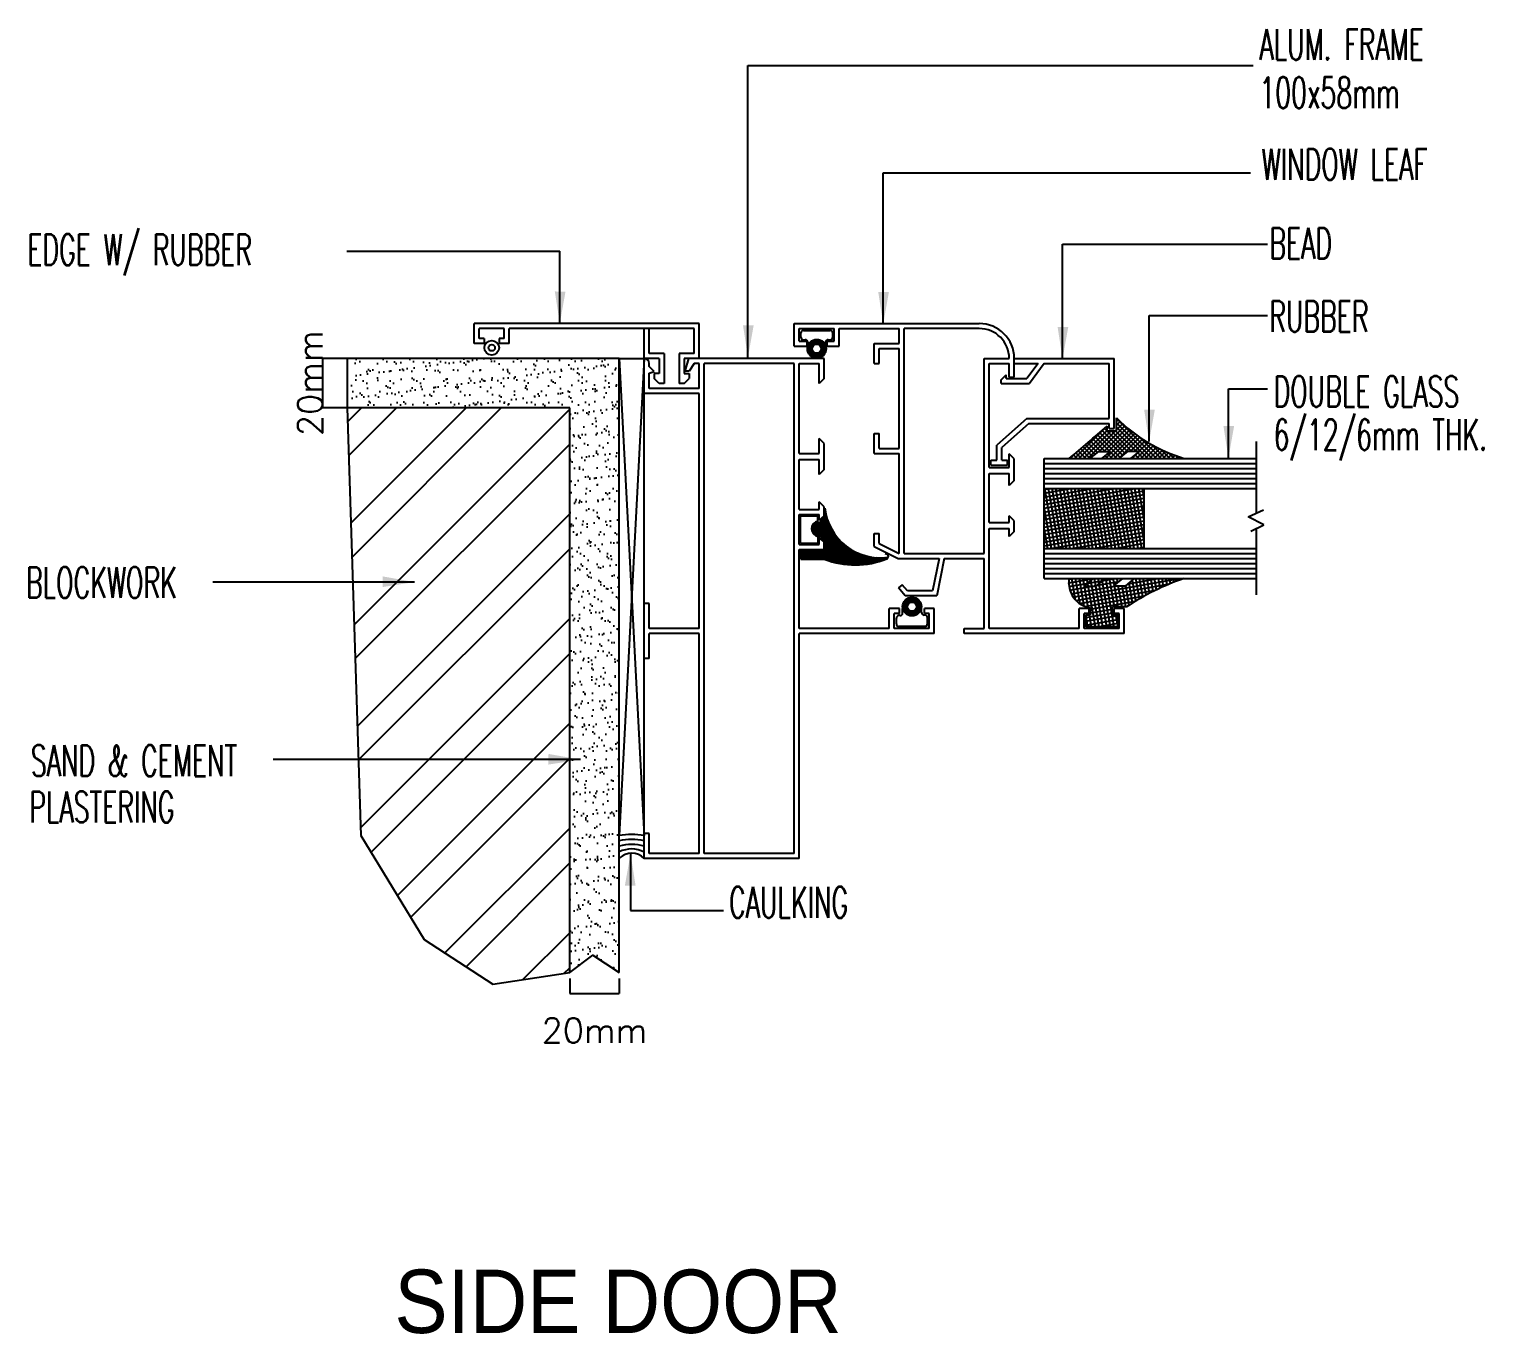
# Model space of a CAD drawing. Extents: x -1710 to 74306, y 106176 to 135285.
# Drawn here: x 61594 to 67485, y 109780 to 115066 of the extents above; entities that cross this region are included whole.
import ezdxf

# ---------------------------------------------------------------- set-up
doc = ezdxf.new("R2010")
doc.units = 0
doc.header["$LTSCALE"] = 1000
doc.header["$MEASUREMENT"] = 0
doc.header["$PDMODE"] = 34
doc.layers.get('0').update_dxf_attribs({"linetype": 'CONTINUOUS'})
doc.layers.get('DEFPOINTS').update_dxf_attribs({"linetype": 'CONTINUOUS'})
for name, color, linetype in [('DIM', 11, 'CONTINUOUS'), ('F-NOTE', 2, 'CONTINUOUS'), ('Hatch', 11, 'CONTINUOUS'), ('TXT1', 2, 'CONTINUOUS'), ('WIN', 2, 'CONTINUOUS')]:
    doc.layers.add(name, color=color, linetype=linetype)
doc.styles.add('BR', font='BR.SHX')
doc.styles.add('ROMANS', font='ROMANS.SHX', dxfattribs={"height": 100})
doc.styles.add('TTXT', font='swisse.ttf', dxfattribs={"width": 0.6})
doc.dimstyles.new('R', dxfattribs={"dimscale": 0, "dimtxt": 0.275, "dimasz": 0.08, "dimexe": 0.05, "dimexo": 0.05, "dimgap": 0.04, "dimtad": 1, "dimdec": 0, "dimlfac": 1000, "dimzin": 0, "dimdsep": 46, "dimtxsty": 'BR', "dimblk1": 'ARCHTICK', "dimblk2": 'ARCHTICK', "dimsah": 1, "dimcen": 0.3, "dimdle": 0.05, "dimclrd": 4, "dimclre": 4, "dimclrt": 7, "dimadec": 0, "dimazin": 0, "dimtfac": 1.5, "dimtdec": 4, "dimtofl": 0, "dimtmove": 2, "dimatfit": 3, "dimldrblk": 'ARCHTICK', "dimfxl": 0, "dimtolj": 1, "dimtzin": 0, "dimarcsym": 0})
pattern_1 = [(10, (16031.868, 152451.228), (-2.6047227, 14.7721163), []), (100, (16031.868, 152451.228), (-14.7721163, -2.6047227), [])]

# ---------------------------------------------------------------- blocks, each defined once
blk = doc.blocks.new('_ARCHTICK')
at = {"color": 0, "linetype": 'ByBlock', "const_width": 0.15}
blk.add_lwpolyline([(-0.5, -0.5), (0.5, 0.5)], dxfattribs=at)
blk = doc.blocks.new('*D105')
at = {"layer": 'DEFPOINTS', "color": 0}
for p in [(63783.6, 111219.1), (63983.6, 111219.1), (63983.6, 111159.1)]:
    blk.add_point(p, dxfattribs=at)
at = {"layer": 'DIM', "color": 4, "lineweight": -2}
for p, q in [((63783.6, 111219.1), (63783.6, 111159.1)), ((63983.6, 111219.1), (63983.6, 111159.1)), ((63783.6, 111159.1), (63983.7, 111159.1))]:
    blk.add_line(p, q, dxfattribs=at)
at = {"layer": 'DIM', "color": 4, "lineweight": -2, "xscale": 0.08, "yscale": 0.08, "zscale": 0.08, "rotation": 180}
blk.add_blockref('_ARCHTICK', (63783.6, 111159.1), dxfattribs=at)
at = {"layer": 'DIM', "color": 4, "lineweight": -2, "xscale": 0.08, "yscale": 0.08, "zscale": 0.08}
blk.add_blockref('_ARCHTICK', (63983.6, 111159.1), dxfattribs=at)
at = {"layer": 'DIM', "color": 7, "insert": (63883.6, 111009), "char_height": 100, "attachment_point": 5, "style": 'ROMANS'}
blk.add_mtext('\\A1;20mm', dxfattribs=at)
blk = doc.blocks.new('*D106')
at = {"layer": 'DEFPOINTS', "color": 0}
for p in [(62882.1, 113731.1), (62781.8, 113531.1), (62882.1, 113531.1)]:
    blk.add_point(p, dxfattribs=at)
at = {"layer": 'DIM', "color": 4, "lineweight": -2}
for p, q in [((62781.8, 113731.2), (62781.8, 113531.1)), ((62882, 113731.1), (62781.8, 113731.1)), ((62882, 113531.1), (62781.8, 113531.1))]:
    blk.add_line(p, q, dxfattribs=at)
at = {"layer": 'DIM', "color": 4, "lineweight": -2, "xscale": 0.08, "yscale": 0.08, "zscale": 0.08}
for p, rotation in [((62781.8, 113731.1), 90), ((62781.8, 113531.1), 270)]:
    blk.add_blockref('_ARCHTICK', p, dxfattribs=dict(at, rotation=rotation))
at = {"layer": 'DIM', "color": 7, "insert": (62731.7, 113631.1), "char_height": 100, "attachment_point": 5, "rotation": 90, "style": 'ROMANS'}
blk.add_mtext('\\A1;20mm', dxfattribs=at)
blk = doc.blocks.new('*X96')
at = {"color": 0}
for p, q in [((326.05319, 435.46099), (326.05513, 435.46293)), ((326.05319, 435.46117), (326.05495, 435.46293)), ((326.05522, 435.45919), (326.05319, 435.46121)), ((326.05505, 435.45918), (326.05319, 435.46104)), ((326.0532, 435.46083), (326.05529, 435.46292)), ((326.05486, 435.45919), (326.0532, 435.46085)), ((326.05321, 435.46137), (326.05475, 435.46291)), ((326.05537, 435.45921), (326.05321, 435.46137)), ((326.05323, 435.46068), (326.05544, 435.46289)), ((326.05552, 435.45924), (326.05324, 435.46151)), ((326.05465, 435.45923), (326.05324, 435.46064)), ((326.05326, 435.46054), (326.05559, 435.46286)), ((326.05327, 435.4616), (326.05452, 435.46285)), ((326.05424, 435.4607), (326.05328, 435.46165)), ((326.05331, 435.4604), (326.05419, 435.46129)), ((326.05417, 435.46094), (326.05333, 435.46178)), ((326.05336, 435.46028), (326.05416, 435.46108)), ((326.05339, 435.4619), (326.05422, 435.46274)), ((326.05417, 435.46112), (326.05339, 435.4619)), ((326.05342, 435.46016), (326.05417, 435.46092)), ((326.05419, 435.46128), (326.05345, 435.46202)), ((326.05348, 435.46005), (326.05421, 435.46078)), ((326.05423, 435.46141), (326.05352, 435.46212)), ((326.05355, 435.45994), (326.05426, 435.46065)), ((326.05429, 435.46153), (326.0536, 435.46222)), ((326.05363, 435.45985), (326.05433, 435.46054)), ((326.05437, 435.46163), (326.05368, 435.46232)), ((326.05445, 435.46172), (326.05376, 435.46241)), ((326.05455, 435.4618), (326.05386, 435.46249)), ((326.05466, 435.46186), (326.05396, 435.46257)), ((326.05479, 435.46192), (326.05406, 435.46264)), ((326.05493, 435.46195), (326.05417, 435.46271)), ((326.0551, 435.46196), (326.05429, 435.46277)), ((326.05531, 435.46192), (326.05442, 435.46282)), ((326.05687, 435.46054), (326.05455, 435.46286)), ((326.05462, 435.45924), (326.05689, 435.46151)), ((326.0569, 435.46069), (326.05469, 435.4629)), ((326.05476, 435.45921), (326.05692, 435.46136)), ((326.05483, 435.46193), (326.05572, 435.46282)), ((326.05693, 435.46084), (326.05484, 435.46292)), ((326.05492, 435.45919), (326.05693, 435.4612)), ((326.05694, 435.461), (326.05501, 435.46293)), ((326.05504, 435.46196), (326.05584, 435.46276)), ((326.05509, 435.45918), (326.05694, 435.46103)), ((326.05694, 435.46118), (326.05519, 435.46293)), ((326.0552, 435.46195), (326.05596, 435.4627)), ((326.05528, 435.45919), (326.05693, 435.46084)), ((326.05535, 435.46191), (326.05607, 435.46264)), ((326.05691, 435.46138), (326.05539, 435.46291)), ((326.05547, 435.46186), (326.05618, 435.46257)), ((326.05549, 435.45923), (326.05689, 435.46063)), ((326.05558, 435.46179), (326.05628, 435.46249)), ((326.05685, 435.46162), (326.05562, 435.46285)), ((326.05568, 435.46172), (326.05637, 435.46241)), ((326.05576, 435.46162), (326.05646, 435.46232)), ((326.0565, 435.45985), (326.0558, 435.46055)), ((326.05584, 435.46152), (326.05654, 435.46222)), ((326.05658, 435.45995), (326.05587, 435.46066)), ((326.05588, 435.46068), (326.05685, 435.46164)), ((326.0559, 435.4614), (326.05661, 435.46212)), ((326.05673, 435.46192), (326.05592, 435.46273)), ((326.05665, 435.46005), (326.05592, 435.46078)), ((326.05682, 435.46041), (326.05593, 435.4613)), ((326.05594, 435.46127), (326.05668, 435.46201)), ((326.05671, 435.46017), (326.05595, 435.46093)), ((326.05596, 435.46111), (326.05674, 435.46189)), ((326.05596, 435.46093), (326.0568, 435.46177)), ((326.05677, 435.46028), (326.05596, 435.46109)), ((326.05439, 435.45931), (326.05331, 435.46038)), ((326.05402, 435.4595), (326.0535, 435.46002)), ((326.05372, 435.45975), (326.05441, 435.46044)), ((326.05381, 435.45967), (326.0545, 435.46036)), ((326.0539, 435.45959), (326.0546, 435.46029)), ((326.054, 435.45951), (326.05472, 435.46023)), ((326.05411, 435.45944), (326.05485, 435.46018)), ((326.05423, 435.45938), (326.05501, 435.46016)), ((326.05435, 435.45932), (326.05519, 435.46017)), ((326.05448, 435.45928), (326.05544, 435.46024)), ((326.05566, 435.45928), (326.0547, 435.46023)), ((326.05579, 435.45933), (326.05495, 435.46017)), ((326.05591, 435.45938), (326.05513, 435.46016)), ((326.05602, 435.45944), (326.05528, 435.46018)), ((326.05613, 435.45951), (326.05541, 435.46023)), ((326.05623, 435.45959), (326.05553, 435.46029)), ((326.05633, 435.45967), (326.05563, 435.46036)), ((326.05642, 435.45976), (326.05573, 435.46045)), ((326.05575, 435.45931), (326.05681, 435.46037)), ((326.05613, 435.45952), (326.05661, 435.45999))]:
    blk.add_line(p, q, dxfattribs=at)
blk = doc.blocks.new('*X97')
at = {"color": 0}
for p, q in [((326.10477, 435.44204), (326.10661, 435.44388)), ((326.10477, 435.44187), (326.10678, 435.44387)), ((326.10478, 435.44223), (326.10642, 435.44386)), ((326.10479, 435.44171), (326.10694, 435.44385)), ((326.10482, 435.44156), (326.10708, 435.44382)), ((326.10482, 435.44245), (326.1062, 435.44382)), ((326.10491, 435.44271), (326.10594, 435.44374)), ((326.10582, 435.44235), (326.1051, 435.44307)), ((326.10513, 435.44311), (326.10554, 435.44351)), ((326.10588, 435.44247), (326.10518, 435.44317)), ((326.10595, 435.44257), (326.10526, 435.44326)), ((326.10604, 435.44266), (326.10535, 435.44335)), ((326.10613, 435.44274), (326.10544, 435.44344)), ((326.10625, 435.44281), (326.10554, 435.44351)), ((326.10637, 435.44286), (326.10564, 435.44359)), ((326.10652, 435.44289), (326.10576, 435.44365)), ((326.10668, 435.4429), (326.10587, 435.44371)), ((326.10689, 435.44287), (326.106, 435.44376)), ((326.10845, 435.44149), (326.10613, 435.4438)), ((326.10624, 435.44281), (326.10722, 435.44379)), ((326.10848, 435.44163), (326.10627, 435.44384)), ((326.10851, 435.44178), (326.10643, 435.44386)), ((326.1065, 435.44289), (326.10735, 435.44374)), ((326.10852, 435.44195), (326.10659, 435.44388)), ((326.10669, 435.4429), (326.10747, 435.44368)), ((326.10852, 435.44213), (326.10677, 435.44387)), ((326.10685, 435.44288), (326.10759, 435.44362)), ((326.10849, 435.44233), (326.10697, 435.44385)), ((326.10698, 435.44284), (326.1077, 435.44355)), ((326.1071, 435.44278), (326.1078, 435.44348)), ((326.1072, 435.44271), (326.1079, 435.4434)), ((326.10844, 435.44256), (326.10721, 435.44379)), ((326.1073, 435.44262), (326.10799, 435.44331)), ((326.10738, 435.44253), (326.10807, 435.44322)), ((326.10744, 435.44242), (326.10815, 435.44312)), ((326.10831, 435.44286), (326.10751, 435.44367)), ((326.10663, 435.44013), (326.10477, 435.44199)), ((326.1068, 435.44013), (326.10478, 435.44216)), ((326.10644, 435.44014), (326.10478, 435.4418)), ((326.10696, 435.44015), (326.1048, 435.44231)), ((326.10623, 435.44017), (326.10482, 435.44159)), ((326.1071, 435.44018), (326.10483, 435.44246)), ((326.10486, 435.44142), (326.10584, 435.4424)), ((326.10582, 435.44164), (326.10487, 435.4426)), ((326.10598, 435.44025), (326.10489, 435.44133)), ((326.10491, 435.44129), (326.10576, 435.44214)), ((326.10575, 435.44189), (326.10492, 435.44272)), ((326.10496, 435.44117), (326.10575, 435.44196)), ((326.10575, 435.44207), (326.10497, 435.44285)), ((326.10502, 435.44106), (326.10577, 435.4418)), ((326.10577, 435.44222), (326.10503, 435.44296)), ((326.10561, 435.44043), (326.10508, 435.44097)), ((326.10509, 435.44095), (326.10581, 435.44167)), ((326.10517, 435.44085), (326.10587, 435.44155)), ((326.10525, 435.44075), (326.10594, 435.44144)), ((326.10533, 435.44066), (326.10602, 435.44135)), ((326.10543, 435.44058), (326.10612, 435.44127)), ((326.10552, 435.4405), (326.10623, 435.4412)), ((326.10563, 435.44042), (326.10635, 435.44115)), ((326.10574, 435.44036), (326.10649, 435.44111)), ((326.10586, 435.4403), (326.10666, 435.4411)), ((326.10598, 435.44025), (326.10686, 435.44113)), ((326.10611, 435.4402), (326.10722, 435.4413)), ((326.10626, 435.44017), (326.10848, 435.44239)), ((326.10724, 435.44022), (326.10629, 435.44117)), ((326.10641, 435.44014), (326.10851, 435.44224)), ((326.10737, 435.44027), (326.10653, 435.44111)), ((326.10657, 435.44013), (326.10852, 435.44208)), ((326.10749, 435.44033), (326.10671, 435.4411)), ((326.10675, 435.44013), (326.10852, 435.4419)), ((326.1076, 435.44039), (326.10687, 435.44113)), ((326.10694, 435.44015), (326.1085, 435.4417)), ((326.10771, 435.44046), (326.107, 435.44117)), ((326.10781, 435.44053), (326.10711, 435.44123)), ((326.10717, 435.4402), (326.10845, 435.44147)), ((326.10791, 435.44061), (326.10722, 435.44131)), ((326.108, 435.4407), (326.10731, 435.44139)), ((326.10734, 435.44143), (326.10844, 435.44253)), ((326.10808, 435.44079), (326.10739, 435.44149)), ((326.10816, 435.44089), (326.10745, 435.4416)), ((326.10746, 435.44031), (326.10834, 435.44119)), ((326.1075, 435.44229), (326.10822, 435.44302)), ((326.10823, 435.441), (326.1075, 435.44173)), ((326.10841, 435.44135), (326.10751, 435.44225)), ((326.10752, 435.44178), (326.1084, 435.44266)), ((326.10753, 435.44215), (326.10829, 435.44291)), ((326.1083, 435.44111), (326.10754, 435.44187)), ((326.10755, 435.44199), (326.10835, 435.44279)), ((326.10836, 435.44123), (326.10755, 435.44204))]:
    blk.add_line(p, q, dxfattribs=at)
blk = doc.blocks.new('*X95')
at = {"color": 0}
for p, q in [((326.08479, 435.51517), (326.08469, 435.51527)), ((326.08469, 435.51477), (326.08487, 435.51494)), ((326.08525, 435.51383), (326.08469, 435.51439)), ((326.08469, 435.51389), (326.08509, 435.51428)), ((326.08469, 435.513), (326.08532, 435.51363)), ((326.08581, 435.51238), (326.08469, 435.51351)), ((326.08469, 435.51212), (326.08557, 435.51299)), ((326.08654, 435.51077), (326.08469, 435.51262)), ((326.08469, 435.51123), (326.08582, 435.51236)), ((326.08469, 435.51035), (326.08609, 435.51175)), ((326.08751, 435.50892), (326.08469, 435.51174)), ((326.08469, 435.50947), (326.08637, 435.51114)), ((326.08897, 435.50657), (326.08469, 435.51085)), ((326.08469, 435.50858), (326.08665, 435.51054)), ((326.09272, 435.50194), (326.08469, 435.50997)), ((326.08469, 435.5077), (326.08695, 435.50996)), ((326.08469, 435.50681), (326.08726, 435.50938)), ((326.09184, 435.50194), (326.08469, 435.50909)), ((326.08469, 435.50593), (326.08757, 435.50881)), ((326.09095, 435.50194), (326.08469, 435.5082)), ((326.08581, 435.5062), (326.08469, 435.50732)), ((326.08615, 435.50651), (326.0879, 435.50825)), ((326.08615, 435.50562), (326.08823, 435.5077)), ((326.08615, 435.50474), (326.08858, 435.50717)), ((326.08469, 435.50239), (326.08893, 435.50663)), ((326.08541, 435.50571), (326.08469, 435.50644)), ((326.08469, 435.50151), (326.08929, 435.50611)), ((326.08469, 435.50505), (326.08565, 435.50601)), ((326.08469, 435.50063), (326.08966, 435.5056)), ((326.08501, 435.50523), (326.08469, 435.50555)), ((326.08469, 435.49974), (326.09004, 435.5051)), ((326.09072, 435.49953), (326.08608, 435.50416)), ((326.08611, 435.50028), (326.09043, 435.5046)), ((326.09025, 435.50176), (326.08615, 435.50586)), ((326.09025, 435.50087), (326.08615, 435.50497)), ((326.08604, 435.50066), (326.08469, 435.50202)), ((326.08469, 435.49621), (326.09025, 435.50177)), ((326.08948, 435.49811), (326.08488, 435.50271)), ((326.08989, 435.49858), (326.08528, 435.50319)), ((326.0903, 435.49906), (326.08568, 435.50368)), ((326.08611, 435.4994), (326.09083, 435.50411)), ((326.08611, 435.49851), (326.09123, 435.50363)), ((326.09042, 435.50194), (326.09165, 435.50316)), ((326.09131, 435.50194), (326.09207, 435.5027)), ((326.09219, 435.50194), (326.0925, 435.50225)), ((326.08565, 435.50018), (326.08469, 435.50113)), ((326.08469, 435.49532), (326.09025, 435.50088)), ((326.08525, 435.49969), (326.08469, 435.50025)), ((326.08469, 435.49444), (326.09031, 435.50006)), ((326.08469, 435.49356), (326.09114, 435.50001)), ((326.08485, 435.49921), (326.08469, 435.49936)), ((326.08907, 435.49764), (326.08611, 435.50059)), ((326.08866, 435.49717), (326.08611, 435.49971)), ((326.08825, 435.49669), (326.08611, 435.49883)), ((326.09113, 435.49999), (326.09106, 435.50006)), ((326.08621, 435.49431), (326.08469, 435.49583)), ((326.08662, 435.49479), (326.08472, 435.49669)), ((326.08702, 435.49527), (326.08512, 435.49717)), ((326.08743, 435.49574), (326.08551, 435.49766)), ((326.08784, 435.49622), (326.08591, 435.49814)), ((326.08581, 435.49383), (326.08469, 435.49494)), ((326.0854, 435.49335), (326.08469, 435.49406)), ((326.08469, 435.49267), (326.08557, 435.49355)), ((326.085, 435.49287), (326.08469, 435.49318))]:
    blk.add_line(p, q, dxfattribs=at)

msp = doc.modelspace()

# ---------------------------------------------------------------- hatches: boundary and pattern name
at = {"layer": 'Hatch', "linetype": 'Continuous'}
h = msp.add_hatch(dxfattribs=at)
h.set_pattern_fill('AR-SAND', color=4, scale=35, style=0)
h.set_pattern_definition([(37.5, (-14082.3, 154454.216), (-2.204768, 67.438832), [0, -53.2, 0, -59.5, 0, -56.875]), (7.5, (-14082.3, 154454.22), (61.942185, 98.77511), [0, -28.7, 0, -47.95, 0, -18.375]), (327.5, (-14125.35, 154454.216), (108.994965, 0.198067), [0, -17.5, 0, -63, 0, -82.25]), (317.5, (-14125.35, 154454.22), (105.21443, 30.71864), [0, -8.75, 0, -41.3, 0, -47.25])])
h.paths.add_polyline_path([(63983.6238, 113731.1284), (62882.0916, 113731.1284), (62882.0916, 113531.1284), (63783.6238, 113531.1284), (63783.6238, 111243.348), (63877.0447, 111314.0326), (63983.6238, 111243.348)])
h = msp.add_hatch(dxfattribs=at)
h.set_pattern_fill('ANSI32', color=4, scale=800, style=0)
h.set_pattern_definition([(45, (-14082.3, 154454.22), (-212.132, 212.132), []), (45, (-13940.88, 154454.22), (-212.132, 212.132), [])])
h.paths.add_polyline_path([(63783.6238, 113531.1284), (62882.0916, 113531.1284), (62937.7272, 111799.455), (63193.9047, 111378.0443), (63471.4303, 111196.6777), (63783.6238, 111243.348)])
h = msp.add_hatch(dxfattribs=at)
h.set_pattern_fill('NET', color=21, scale=120, angle=370, style=0)
h.set_pattern_definition(pattern_1)
h.paths.add_polyline_path([(65704.8738, 113204.6284), (65704.8738, 112961.6284), (66109.8738, 112961.6284), (66109.8738, 113204.6284)])
h = msp.add_hatch(dxfattribs=at)
h.set_pattern_fill('NET', color=11, scale=50, angle=135, style=0)
h.set_pattern_definition([(135, (22311.7825, 153010.309), (-4.4194174, -4.4194174), []), (225, (22311.7825, 153010.309), (4.4194174, -4.4194174), [])])
h.paths.add_polyline_path([(64718.5266, 112918.5476), (64813.8738, 112918.5476, 0.19060795), (65067.3719, 112919.6924, 0.230182851), (65073.3167, 112926.2529, -0.424819431), (64816.8252, 113125.0584), (64816.8252, 113089.8062), (64794.2622, 113067.2433), (64788.5663, 113067.2433), (64788.5663, 113072.1806, 0.855413064), (64788.9827, 113010.3298), (64798.8389, 113010.3298), (64816.8252, 112992.3435), (64816.8252, 112952.5147), (64718.5266, 112952.5147)])
h = msp.add_hatch(dxfattribs=at)
h.set_pattern_fill('NET', color=21, scale=120, angle=370, style=0)
h.set_pattern_definition(pattern_1)
h.paths.add_polyline_path([(65873.1217, 112644.8608), (66002.3759, 112644.8608), (66002.3759, 112692.7919), (65980.8087, 112692.7919), (65980.8087, 112724.6119), (66037.6476, 112724.6119, -0.06753959), (66271.8738, 112840.1284), (66070.7791, 112840.1284), (66034.8088, 112810.5376), (65986.9967, 112810.5376), (66022.967, 112840.1284), (65806.1238, 112840.1284, 0.423328226), (65892.0334, 112721.136), (65892.0334, 112692.7919), (65873.1217, 112692.7919)])

# ---------------------------------------------------------------- linework, layer by layer
at = {"layer": 'Hatch', "color": 4}
for p, q in [((64505.0187, 113736.1397), (64505.0187, 114918.3525)), ((64505.0187, 114918.3525), (66551.1231, 114918.3525)), ((65052.7203, 113871.0274), (65052.7203, 114483.0135)), ((65052.7203, 114483.0135), (66540.1643, 114483.0135)), ((65779.0581, 113729.3953), (65779.0581, 114194.869)), ((65779.0581, 114194.869), (66608.8599, 114194.869)), ((62880.149, 114165.6521), (63743.0331, 114165.6521)), ((63743.0331, 113872.8784), (63743.0331, 114165.6521)), ((66129.5875, 113394.5209), (66129.5875, 113905.5443)), ((66129.5875, 113905.5443), (66608.8599, 113905.5443)), ((66450.7243, 113328.0395), (66450.7243, 113608.7386)), ((66450.7243, 113608.7386), (66608.8599, 113608.7386)), ((63154.8245, 112825.5154), (62337.9183, 112825.5154)), ((63826.6189, 112106.3315), (62582.1636, 112106.9545)), ((64029.6131, 111725.5864), (64029.6131, 111495.0839)), ((64029.6131, 111495.0839), (64405.6075, 111495.0839))]:
    msp.add_line(p, q, dxfattribs=at)
at = {"layer": 'Hatch'}
for p, q in [((63983.6238, 113731.1284), (64084.8738, 111798.3415)), ((64084.8738, 113731.1284), (63983.6238, 111798.5666)), ((64816.8252, 113125.0584), (64816.8252, 113089.8062)), ((64718.1039, 112983.3084), (64718.1039, 113094.2647)), ((64718.1039, 113094.2647), (64788.5663, 113094.2647)), ((64788.5663, 113067.2433), (64788.5663, 113094.2647)), ((64788.5663, 113067.2433), (64794.2622, 113067.2433)), ((64816.8252, 113089.8062), (64794.2622, 113067.2433)), ((64788.9819, 113010.3298), (64798.8389, 113010.3298)), ((64788.9819, 112983.3084), (64788.9819, 113010.3298)), ((64816.8252, 112992.3435), (64798.8389, 113010.3298)), ((64718.1039, 112983.3084), (64788.9819, 112983.3084)), ((64718.5266, 112952.5147), (64816.8252, 112952.5147)), ((64718.5266, 112918.5476), (64718.5266, 112952.5147)), ((64816.8252, 112952.5147), (64816.8252, 112992.3435)), ((65060.8336, 112941.4359), (65067.7542, 112938.3191)), ((64718.5266, 112918.5476), (64813.8738, 112918.5476))]:
    msp.add_line(p, q, dxfattribs=at)
for points in [[(64783.4988, 113808.6916, -1), (64783.4988, 113732.7266, -1)], [(64783.4988, 113788.9403, -1), (64783.4988, 113752.4779, -1)], [(65169.4111, 112764.1608, -1), (65169.4111, 112688.1958, -1)], [(65169.4111, 112744.4095, -1), (65169.4111, 112707.9471, -1)]]:
    msp.add_lwpolyline(points, format="xyb", close=True, dxfattribs=at)
msp.add_lwpolyline([(62882.0916, 113731.1284), (62882.0916, 113531.1284), (62937.7272, 111799.455), (63193.9047, 111378.0443), (63471.4303, 111196.6777), (63783.6238, 111243.348), (63877.0447, 111314.0326), (63983.6238, 111243.348)], dxfattribs=at)
msp.add_circle((64793.6238, 113041.2879), 8.0078, dxfattribs=at)
for centre, radius, start, end in [((65040.951, 113149.3565), 225.439, 186.18742307, 278.25433671), ((64793.6238, 113041.2879), 31.304, 99.29744625, 261.47250349), ((64939.1759, 113239.5265), 344.5694, 248.67557467, 291.84035242), ((65063.5965, 112929.0872), 10.125, 291.84035242, 65.75528677), ((64033.6691, 111537.6121), 265.7099, 78.88906158, 100.8562366), ((64033.6691, 111537.6121), 245.4599, 77.95924093, 101.76414827), ((64033.7451, 111584.5231), 178.3717, 73.3429891, 106.31949259), ((64033.8646, 111631.9187), 112.377, 63.00508757, 116.55608069), ((64033.9514, 111654.5799), 72.4592, 45.35005094, 133.99248907)]:
    msp.add_arc(centre, radius, start, end, dxfattribs=at)
at = {"layer": 'WIN'}
for p, q in [((64307.6238, 113872.8784), (63396.3738, 113872.8784)), ((63396.3738, 113791.8784), (63396.3738, 113872.8784)), ((63517.8738, 113852.6284), (63416.6238, 113852.6284)), ((63416.6238, 113812.1284), (63416.6238, 113852.6284)), ((63517.8738, 113812.1284), (63517.8738, 113852.6284)), ((64287.3738, 113852.6284), (63538.1238, 113852.6284)), ((63538.1238, 113791.8784), (63538.1238, 113852.6284)), ((64084.8738, 113731.1284), (64084.8738, 113852.6284)), ((64105.1238, 113751.3784), (64105.1238, 113852.6284)), ((64287.3738, 113751.3784), (64287.3738, 113852.6284)), ((64307.6238, 113731.1284), (64307.6238, 113872.8784)), ((64692.3738, 113781.7534), (64692.3738, 113872.8784)), ((64692.3738, 113872.8784), (65441.6238, 113872.8784)), ((64712.6238, 113852.6284), (64854.3738, 113852.6284)), ((64712.6238, 113802.0034), (64712.6238, 113852.6284)), ((64719.4141, 113817.3567), (64719.4141, 113835.1838)), ((64729.5391, 113845.3088), (64838.5081, 113845.3088)), ((64848.6331, 113817.3567), (64848.6331, 113835.1838)), ((64854.3738, 113802.0034), (64854.3738, 113852.6284)), ((64874.6238, 113852.6284), (65117.6238, 113852.6284)), ((64874.6238, 113781.7534), (64874.6238, 113852.6284)), ((65117.6238, 113791.8784), (65117.6238, 113852.6284)), ((65137.8738, 112941.3784), (65137.8738, 113852.6284)), ((65441.6238, 113852.6284), (65137.8738, 113852.6284)), ((63436.8738, 113791.8784), (63396.3738, 113791.8784)), ((63436.8738, 113812.1284), (63416.6238, 113812.1284)), ((63436.8738, 113812.1284), (63436.8738, 113791.8784)), ((63497.6238, 113812.1284), (63497.6238, 113791.8784)), ((63517.8738, 113812.1284), (63497.6238, 113812.1284)), ((63538.1238, 113791.8784), (63497.6238, 113791.8784)), ((64692.3738, 113781.7534), (64742.9988, 113781.7534)), ((64712.6238, 113802.0034), (64742.9988, 113802.0034)), ((64729.5391, 113807.2317), (64737.0579, 113807.2317)), ((64742.9988, 113802.0034), (64742.9988, 113781.7534)), ((64747.1829, 113797.1067), (64747.1829, 113781.7534)), ((64819.3006, 113797.1067), (64819.3006, 113781.7534)), ((64823.9988, 113802.0034), (64823.9988, 113781.7534)), ((64823.9988, 113802.0034), (64854.3738, 113802.0034)), ((64823.9988, 113781.7534), (64874.6238, 113781.7534)), ((64829.4256, 113807.2317), (64838.5081, 113807.2317)), ((65016.3738, 113710.8784), (65016.3738, 113791.8784)), ((65016.3738, 113791.8784), (65117.6238, 113791.8784)), ((65036.6238, 113710.8784), (65036.6238, 113771.6284)), ((65036.6238, 113771.6284), (65117.6238, 113771.6284)), ((65117.6238, 113366.6284), (65117.6238, 113771.6284)), ((64145.6238, 113731.1284), (64084.8738, 113731.1284)), ((64084.8738, 113589.3784), (64084.8738, 113731.1284)), ((64165.8738, 113751.3784), (64105.1238, 113751.3784)), ((64105.1238, 113699.4665), (64105.1238, 113710.8784)), ((64145.6238, 113731.1284), (64145.6238, 113670.3784)), ((64165.8738, 113751.3784), (64165.8738, 113629.8784)), ((64287.3738, 113751.3784), (64226.6238, 113751.3784)), ((64226.6238, 113751.3784), (64226.6238, 113629.8784)), ((64813.8738, 113731.1284), (64246.8738, 113731.1284)), ((64246.8738, 113731.1284), (64246.8738, 113670.3784)), ((64250.4662, 113680.1146), (64265.0306, 113731.1284)), ((64287.3738, 113710.8784), (64266.977, 113680.1146)), ((64307.6238, 113710.8784), (64287.3738, 113710.8784)), ((64307.6238, 113609.6284), (64307.6238, 113710.8784)), ((64327.8738, 111726.3784), (64327.8738, 113710.8784)), ((64692.3738, 113710.8784), (64327.8738, 113710.8784)), ((64692.3738, 111726.3784), (64692.3738, 113710.8784)), ((64712.6238, 113346.3784), (64712.6238, 113710.8784)), ((64712.6238, 113710.8784), (64793.6238, 113710.8784)), ((64793.6238, 113629.8784), (64793.6238, 113710.8784)), ((64813.8738, 113650.1284), (64813.8738, 113731.1284)), ((65016.3738, 113710.8784), (65036.6238, 113710.8784)), ((65461.8738, 112941.3784), (65461.8738, 113731.1284)), ((65461.8738, 113731.1284), (65563.1238, 113731.1284)), ((65482.1238, 113289.6784), (65482.1238, 113710.8784)), ((65482.1238, 113710.8784), (65563.1238, 113710.8784)), ((65563.1238, 113656.1071), (65563.1238, 113710.8784)), ((65583.3738, 113731.1284), (65988.3738, 113731.1284)), ((65583.3738, 113656.1071), (65583.3738, 113731.1284)), ((65583.3738, 113710.8784), (65679.6173, 113710.8784)), ((65679.6173, 113710.8784), (65634.3354, 113650.1284)), ((65704.8738, 113710.8784), (65644.4979, 113629.8784)), ((65704.8738, 113710.8784), (65968.1238, 113710.8784)), ((65968.1238, 113488.1284), (65968.1238, 113710.8784)), ((65988.3738, 113447.6284), (65988.3738, 113731.1284)), ((64125.2687, 113678.7979), (64105.1238, 113699.4665)), ((64105.1238, 113671.4702), (64125.2687, 113678.7979)), ((64105.1238, 113609.6284), (64105.1238, 113671.4702)), ((64125.3738, 113670.3784), (64125.3738, 113650.1284)), ((64145.6238, 113670.3784), (64125.3738, 113670.3784)), ((64145.6238, 113629.8784), (64125.3738, 113650.1284)), ((64246.8738, 113670.3784), (64267.1238, 113670.3784)), ((64246.8738, 113629.8784), (64267.1238, 113650.1284)), ((64266.977, 113680.1146), (64250.4662, 113680.1146)), ((64267.1238, 113670.3784), (64267.1238, 113650.1284)), ((64813.8738, 113650.1284), (64793.6238, 113629.8784)), ((65529.9716, 113645.3853), (65550.2216, 113665.6235)), ((65550.2216, 113650.1284), (65550.2216, 113665.6235)), ((65550.2216, 113650.1284), (65634.3354, 113650.1284)), ((65563.1238, 113656.1071), (65583.3738, 113656.1071)), ((64307.6238, 113589.3784), (64084.8738, 113589.3784)), ((64307.6238, 113609.6284), (64105.1238, 113609.6284)), ((64165.8738, 113629.8784), (64145.6238, 113629.8784)), ((64246.8738, 113629.8784), (64226.6238, 113629.8784)), ((64307.6238, 112637.6284), (64307.6238, 113589.3784)), ((65529.9716, 113629.8784), (65529.9716, 113645.3853)), ((65529.9716, 113629.8784), (65644.4979, 113629.8784)), ((65634.3354, 113488.1284), (65512.4988, 113380.06)), ((65634.3354, 113488.1284), (65968.1238, 113488.1284)), ((65016.3738, 113427.3784), (65036.6238, 113427.3784)), ((65016.3738, 113346.3784), (65016.3738, 113427.3784)), ((65036.6238, 113366.6284), (65036.6238, 113427.3784)), ((65642.0221, 113467.8784), (65532.7488, 113370.9535)), ((65642.0221, 113467.8784), (65968.1238, 113467.8784)), ((65968.1238, 113447.6284), (65968.1238, 113467.8784)), ((65968.1238, 113447.6284), (65988.3738, 113447.6284)), ((64793.6238, 113346.3784), (64793.6238, 113407.1284)), ((64813.8738, 113386.8784), (64793.6238, 113407.1284)), ((64813.8738, 113281.5784), (64813.8738, 113386.8784)), ((65036.6238, 113366.6284), (65117.6238, 113366.6284)), ((65512.4988, 113319.31), (65512.4988, 113380.06)), ((65532.7488, 113319.31), (65532.7488, 113370.9535)), ((65888.3546, 113324.5502), (65925.2782, 113354.9252)), ((65925.2782, 113354.9252), (65973.0902, 113354.9252)), ((65936.1666, 113324.5502), (65973.0902, 113354.9252)), ((66008.1635, 113326.1284), (66044.1338, 113355.7191)), ((66044.1338, 113355.7191), (66091.9459, 113355.7191)), ((66055.9756, 113326.1284), (66091.9459, 113355.7191)), ((66564.3648, 113105.2542), (66564.3648, 113394.9215)), ((64712.6238, 113346.3784), (64793.6238, 113346.3784)), ((64712.6238, 113119.5784), (64712.6238, 113322.0784)), ((64712.6238, 113322.0784), (64793.6238, 113322.0784)), ((64793.6238, 113261.3284), (64793.6238, 113322.0784)), ((65016.3738, 113346.3784), (65117.6238, 113346.3784)), ((65117.6238, 112941.3784), (65117.6238, 113346.3784)), ((65488.8859, 113319.31), (65512.4988, 113319.31)), ((65488.8859, 113299.06), (65488.8859, 113319.31)), ((65488.8859, 113299.06), (65556.3618, 113299.06)), ((65532.7488, 113319.31), (65556.3618, 113319.31)), ((65556.3618, 113299.06), (65556.3618, 113319.31)), ((65563.1238, 113289.6784), (65563.1238, 113344.4449)), ((65583.3738, 113324.1949), (65563.1238, 113344.4449)), ((65583.3738, 113236.855), (65583.3738, 113324.1949)), ((65704.8738, 112840.1284), (65704.8738, 113326.1284)), ((65704.8738, 113326.1284), (66564.3648, 113326.1284)), ((65704.8738, 113305.8784), (66564.3648, 113305.8784)), ((64813.8738, 113281.5784), (64793.6238, 113261.3284)), ((65482.1238, 113289.6784), (65563.1238, 113289.6784)), ((65482.1238, 113066.9284), (65482.1238, 113265.3784)), ((65482.1238, 113265.3784), (65563.1238, 113265.3784)), ((65563.1238, 113216.605), (65563.1238, 113265.3784)), ((65583.3738, 113236.855), (65563.1238, 113216.605)), ((65704.8738, 113285.6284), (66564.3648, 113285.6284)), ((65704.8738, 113265.3784), (66564.3648, 113265.3784)), ((65704.8738, 113245.1284), (66564.3648, 113245.1284)), ((65704.8738, 113224.8784), (66564.3648, 113224.8784)), ((65704.8738, 113204.6284), (66564.3648, 113204.6284)), ((66109.8738, 112961.6284), (66109.8738, 113204.6284)), ((64712.6238, 113119.5784), (64793.6238, 113119.5784)), ((64793.6238, 113119.5784), (64793.6238, 113150.9726)), ((64813.8738, 113130.7226), (64793.6238, 113150.9726)), ((64813.8738, 113093.6032), (64813.8738, 113130.7226)), ((64712.6238, 113099.3284), (64793.6238, 113099.3284)), ((64712.6238, 112977.8284), (64712.6238, 113099.3284)), ((64793.6238, 113075.8802), (64793.6238, 113099.3284)), ((64813.8738, 113093.6032), (64793.6238, 113075.8802)), ((65482.1238, 113066.9284), (65563.1238, 113066.9284)), ((65583.3738, 113073.493), (65563.1238, 113093.743)), ((65563.1238, 113066.9284), (65563.1238, 113093.743)), ((65583.3738, 113030.0803), (65583.3738, 113073.493)), ((66530.8501, 113090.3354), (66592.2514, 113117.6677)), ((66594.2026, 113057.1455), (66530.8501, 113090.3354)), ((64813.8738, 112988.9726), (64793.6238, 113004.1879)), ((64793.6238, 112977.8284), (64793.6238, 113004.1879)), ((65016.3738, 112969.3632), (65016.3738, 113022.3784)), ((65016.3738, 113022.3784), (65036.6238, 113022.3784)), ((65036.6238, 112981.8784), (65036.6238, 113022.3784)), ((65482.1238, 113042.6284), (65563.1238, 113042.6284)), ((65482.1238, 112637.6284), (65482.1238, 113042.6284)), ((65563.1238, 113009.8303), (65563.1238, 113042.6284)), ((65583.3738, 113030.0803), (65563.1238, 113009.8303)), ((66541.5145, 113031.7593), (66594.2026, 113057.1455)), ((66564.3648, 112774.034), (66564.3648, 113042.769)), ((64712.6238, 112977.8284), (64793.6238, 112977.8284)), ((64712.6238, 112957.5784), (64813.8738, 112957.5784)), ((64712.6238, 112637.6284), (64712.6238, 112957.5784)), ((64813.8738, 112957.5784), (64813.8738, 112988.9726)), ((65016.3738, 112969.3632), (65112.8434, 112921.1284)), ((65036.6238, 112981.8784), (65117.6238, 112941.3784)), ((65137.8738, 112941.3784), (65461.8738, 112941.3784)), ((65704.8738, 112961.6284), (66564.3648, 112961.6284)), ((65704.8738, 112941.3784), (66564.3648, 112941.3784)), ((65112.8434, 112921.1284), (65279.2228, 112921.1284)), ((65279.2228, 112921.1284), (65252.8978, 112789.5034)), ((65299.8738, 112921.1284), (65269.4988, 112769.2534)), ((65299.8738, 112921.1284), (65461.8738, 112921.1284)), ((65461.8738, 112637.6284), (65461.8738, 112921.1284)), ((65704.8738, 112921.1284), (66564.3648, 112921.1284)), ((65704.8738, 112900.8784), (66564.3648, 112900.8784)), ((65704.8738, 112880.6284), (66564.3648, 112880.6284)), ((65704.8738, 112860.3784), (66564.3648, 112860.3784)), ((65704.8738, 112840.1284), (66564.3648, 112840.1284)), ((65867.1878, 112808.9595), (65904.1114, 112839.3345)), ((65914.9999, 112808.9595), (65951.9235, 112839.3345)), ((65986.9967, 112810.5376), (66022.967, 112840.1284)), ((66034.8088, 112810.5376), (66070.7791, 112840.1284)), ((65129.571, 112814.8434), (65114.0147, 112801.8795)), ((65141.204, 112769.2534), (65114.0147, 112801.8795)), ((65150.6884, 112789.5034), (65129.571, 112814.8434)), ((65269.4988, 112769.2534), (65141.204, 112769.2534)), ((65252.8978, 112789.5034), (65150.6884, 112789.5034)), ((65867.1878, 112808.9595), (65914.9999, 112808.9595)), ((65986.9967, 112810.5376), (66034.8088, 112810.5376)), ((64105.1238, 112738.8784), (64084.8738, 112738.8784)), ((64084.8738, 112516.1284), (64084.8738, 112738.8784)), ((64105.1238, 112637.6284), (64105.1238, 112738.8784)), ((65118.8806, 112718.6284), (65077.1238, 112718.6284)), ((65077.1238, 112637.6284), (65077.1238, 112718.6284)), ((65118.8806, 112698.3784), (65118.8806, 112718.6284)), ((65131.2074, 112699.7121), (65131.2074, 112718.6284)), ((65207.7416, 112702.0552), (65207.7416, 112718.6284)), ((65259.3738, 112718.6284), (65219.702, 112718.6284)), ((65219.702, 112698.3784), (65219.702, 112718.6284)), ((65259.3738, 112617.3784), (65259.3738, 112718.6284)), ((65887.1238, 112718.6284), (65846.6238, 112718.6284)), ((65846.6238, 112637.6284), (65846.6238, 112718.6284)), ((65887.1238, 112698.3784), (65887.1238, 112718.6284)), ((66028.8738, 112718.6284), (65988.3738, 112718.6284)), ((65988.3738, 112698.3784), (65988.3738, 112718.6284)), ((66028.8738, 112617.3784), (66028.8738, 112718.6284)), ((65118.8806, 112698.3784), (65097.3738, 112698.3784)), ((65097.3738, 112637.6284), (65097.3738, 112698.3784)), ((65106.1575, 112655.954), (65106.1575, 112679.4621)), ((65121.0824, 112689.5871), (65116.2825, 112689.5871)), ((65221.9691, 112691.9302), (65217.8666, 112691.9302)), ((65239.1238, 112698.3784), (65219.702, 112698.3784)), ((65232.0941, 112655.954), (65232.0941, 112681.8052)), ((65239.1238, 112637.6284), (65239.1238, 112698.3784)), ((65887.1238, 112698.3784), (65866.8738, 112698.3784)), ((65866.8738, 112637.6284), (65866.8738, 112698.3784)), ((66008.6238, 112698.3784), (65988.3738, 112698.3784)), ((66008.6238, 112637.6284), (66008.6238, 112698.3784)), ((64307.6238, 112637.6284), (64105.1238, 112637.6284)), ((64307.6238, 112617.3784), (64105.1238, 112617.3784)), ((64105.1238, 112516.1284), (64105.1238, 112617.3784)), ((64307.6238, 111726.3784), (64307.6238, 112617.3784)), ((65077.1238, 112637.6284), (64712.6238, 112637.6284)), ((64712.6238, 111706.1284), (64712.6238, 112617.3784)), ((65259.3738, 112617.3784), (64712.6238, 112617.3784)), ((65239.1238, 112637.6284), (65097.3738, 112637.6284)), ((65221.9691, 112645.829), (65116.2825, 112645.829)), ((65380.8738, 112617.3784), (65380.8738, 112637.6284)), ((65380.8738, 112637.6284), (65461.8738, 112637.6284)), ((66028.8738, 112617.3784), (65380.8738, 112617.3784)), ((65846.6238, 112637.6284), (65482.1238, 112637.6284)), ((66008.6238, 112637.6284), (65866.8738, 112637.6284)), ((64105.1238, 112516.1284), (64084.8738, 112516.1284)), ((64084.8738, 111706.1284), (64084.8738, 111807.3784)), ((64105.1238, 111807.3784), (64084.8738, 111807.3784)), ((64105.1238, 111726.3784), (64105.1238, 111807.3784)), ((64712.6238, 111706.1284), (64084.8738, 111706.1284)), ((64307.6238, 111726.3784), (64105.1238, 111726.3784)), ((64692.3738, 111726.3784), (64327.8738, 111726.3784))]:
    msp.add_line(p, q, dxfattribs=at)
at = {"layer": 'WIN', "color": 4}
for p, q in [((63983.6238, 113731.1284), (62882.0916, 113731.1284)), ((63983.6238, 111243.348), (63983.6238, 113731.1284))]:
    msp.add_line(p, q, dxfattribs=at)
at = {"layer": 'WIN', "color": 11}
for p, q in [((63983.6238, 113731.1284), (64084.8738, 113731.1284)), ((64084.8738, 111807.3784), (64084.8738, 113589.3784)), ((65997.2621, 113438.7451), (65997.2621, 113490.4926)), ((65959.2356, 113438.7451), (65959.2356, 113457.7534)), ((65959.2356, 113438.7451), (65997.2621, 113438.7451)), ((65892.0334, 112692.7919), (65892.0334, 112721.136)), ((65980.8087, 112692.7919), (65980.8087, 112724.6119)), ((66037.6476, 112724.6119), (65980.8087, 112724.6119)), ((65873.1217, 112692.7919), (65892.0334, 112692.7919)), ((65873.1217, 112644.8608), (65873.1217, 112692.7919)), ((66002.3759, 112692.7919), (65980.8087, 112692.7919)), ((66002.3759, 112644.8608), (66002.3759, 112692.7919)), ((66002.3759, 112644.8608), (65873.1217, 112644.8608))]:
    msp.add_line(p, q, dxfattribs=at)
at = {"layer": 'WIN', "color": 6}
for p, q in [((63783.6238, 113531.1284), (62882.0916, 113531.1284)), ((63783.6238, 111243.348), (63783.6238, 113531.1284))]:
    msp.add_line(p, q, dxfattribs=at)
at = {"layer": 'WIN'}
for radius in [29.5878, 13.0033]:
    msp.add_circle((63467.2488, 113774.6203), radius, dxfattribs=at)
at = {"layer": 'WIN', "color": 2}
for centre, radius in [((64783.4988, 113770.7091), 37.9825), ((64783.4988, 113770.7091), 18.2312), ((65169.4111, 112726.1783), 37.9825), ((65169.4111, 112726.1783), 18.2312)]:
    msp.add_circle(centre, radius, dxfattribs=at)
at = {"layer": 'WIN'}
for centre, radius, start, end in [((64729.5391, 113835.1838), 10.125, 90, 180), ((64838.5081, 113835.1838), 10.125, 360, 90), ((65441.6238, 113731.1284), 141.75, 0, 90), ((65441.6238, 113731.1284), 121.5, 0, 90), ((64729.5391, 113817.3567), 10.125, 180, 270), ((64737.0579, 113797.1067), 10.125, 360, 90), ((64829.4256, 113797.1067), 10.125, 90, 180), ((64838.5081, 113817.3567), 10.125, 270, 360), ((64083.6113, 113709.6159), 21.5495, 3.35863503, 86.64136511), ((65116.2825, 112679.4621), 10.125, 90, 180), ((65116.2825, 112655.954), 10.125, 180, 270), ((65121.0824, 112699.7121), 10.125, 270.00000004, 360), ((65217.8666, 112702.0552), 10.125, 180, 269.99999996), ((65221.9691, 112681.8052), 10.125, 360, 90), ((65221.9691, 112655.954), 10.125, 270, 360)]:
    msp.add_arc(centre, radius, start, end, dxfattribs=at)
at = {"layer": 'WIN', "color": 11}
for centre, radius, start, end in [((66464.3868, 113959.3558), 661.8445, 225.10642143, 253.08974978), ((61512.5926, 118475.4101), 6704.4398, 309.82174205, 311.54733395), ((65906.7573, 112822.2748), 102.2049, 169.93973698, 261.71698479), ((66580.3984, 111919.3292), 971.1121, 108.52403105, 123.97949332)]:
    msp.add_arc(centre, radius, start, end, dxfattribs=at)
at = {"layer": 'WIN', "color": 2, "linetype": 'Continuous'}
for points in [[(63722.8716, 114002.7099), (63766.0689, 114002.2309), (63743.0331, 113872.8784)], [(65032.5588, 114000.859), (65075.7562, 114000.3799), (65052.7203, 113871.0274)], [(64484.8571, 113865.9713), (64528.0545, 113865.4922), (64505.0187, 113736.1397)], [(65758.8966, 113859.2269), (65802.094, 113858.7478), (65779.0581, 113729.3953)], [(66109.426, 113524.3524), (66152.6234, 113523.8734), (66129.5875, 113394.5209)], [(66430.5627, 113457.8711), (66473.7601, 113457.392), (66450.7243, 113328.0395)], [(63024.993, 112805.3538), (63025.472, 112848.5512), (63154.8245, 112825.5154)], [(63696.7873, 112086.17), (63697.2664, 112129.3673), (63826.6189, 112106.3315)], [(64049.7746, 111595.7548), (64006.5772, 111596.2339), (64029.6131, 111725.5864)]]:
    msp.add_solid(points, dxfattribs=at)

# ---------------------------------------------------------------- block references
at = {"layer": 'Hatch', "xscale": -20249.99999999999, "yscale": 20249.99999999999, "zscale": 20250, "rotation": 270}
msp.add_blockref('*X97', (-8752917.0156, -6489888.8684), dxfattribs=at)
at = {"layer": 'Hatch', "color": 21, "linetype": 'Continuous', "xscale": -20249.99999999999, "yscale": 20249.99999999999, "zscale": 20250, "rotation": 270}
msp.add_blockref('*X95', (-8752917.0156, -6489888.8684), dxfattribs=at)
at = {"layer": 'Hatch', "color": 11, "xscale": -20249.99999999999, "yscale": 20249.99999999999, "zscale": 20250, "rotation": 270}
msp.add_blockref('*X96', (-8752917.0156, -6489888.8684), dxfattribs=at)

# ---------------------------------------------------------------- texts
at = {"layer": 'F-NOTE', "color": 2, "style": 'ROMANS', "width": 0.6}
for s, p in [('ALUM. FRAME', (66575.9905, 114940.674)), ('100x58mm', (66575.9905, 114745.9035)), ('WINDOW LEAF', (66585.5725, 114455.5368)), ('EDGE W/ RUBBER', (61586.5195, 114109.7181)), ('BEAD', (66615.9699, 114135.003)), ('RUBBER', (66615.9267, 113839.531)), ('DOUBLE GLASS', (66633.573, 113535.0816)), ('6/12/6mm THK.', (66633.573, 113360.2796)), ('BLOCKWORK', (61580.9409, 112761.168)), ('SAND & CEMENT', (61600.744, 112039.3026)), ('PLASTERING', (61594.1378, 111851.8937)), ('CAULKING', (64428.3698, 111465.7121))]:
    msp.add_text(s, height=125, dxfattribs=at).set_placement(p)
at = {"layer": 'TXT1', "color": 6, "style": 'TTXT', "width": 0.9}
msp.add_text(' SIDE DOOR ', height=256.7565, dxfattribs=at).set_placement((62983.5876, 109783.4666))

# ---------------------------------------------------------------- dimensions: what is measured, and where the dimension line sits
at = {"layer": 'DIM'}
dim = msp.add_linear_dim(base=(62781.8423, 113531.1284), p1=(62882.0916, 113731.1284), p2=(62882.0916, 113531.1284), angle=90, text='20mm', dimstyle='R', override={"dimscale": 1, "dimtxt": 0.175, "dimtxsty": 'ROMANS'}, dxfattribs=at)
dim.commit()
dim.dimension.update_dxf_attribs({"geometry": '*D106', "text_midpoint": (62731.7323, 113631.1284)})
dim = msp.add_linear_dim(base=(63983.6238, 111159.1241), p1=(63783.6238, 111219.1394), p2=(63983.6238, 111219.1394), text='20mm', dimstyle='R', override={"dimscale": 1, "dimtxt": 0.175, "dimtxsty": 'ROMANS'}, dxfattribs=at)
dim.commit()
dim.dimension.update_dxf_attribs({"geometry": '*D105', "text_midpoint": (63883.6238, 111009.0141)})

doc.saveas('drawing.dxf')
